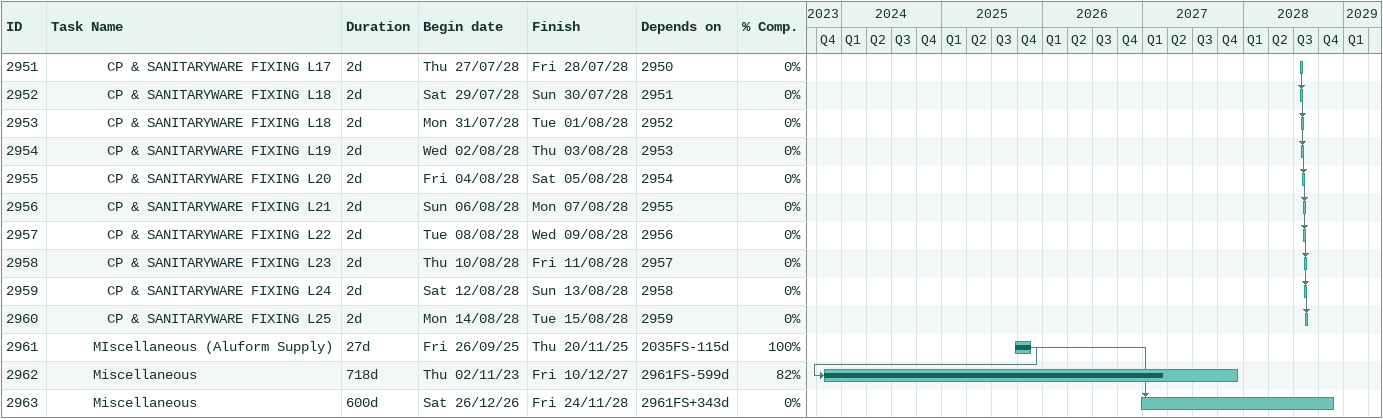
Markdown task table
| ID | Level | Task | Duration | Start | Finish | Predecessors | % complete |
|---|---|---|---|---|---|---|---|
| 2951 | 5 | CP & SANITARYWARE FIXING L17 | 2d | 2028-07-27 | 2028-07-28 | 2950 | 0 |
| 2952 | 5 | CP & SANITARYWARE FIXING L18 | 2d | 2028-07-29 | 2028-07-30 | 2951 | 0 |
| 2953 | 5 | CP & SANITARYWARE FIXING L18 | 2d | 2028-07-31 | 2028-08-01 | 2952 | 0 |
| 2954 | 5 | CP & SANITARYWARE FIXING L19 | 2d | 2028-08-02 | 2028-08-03 | 2953 | 0 |
| 2955 | 5 | CP & SANITARYWARE FIXING L20 | 2d | 2028-08-04 | 2028-08-05 | 2954 | 0 |
| 2956 | 5 | CP & SANITARYWARE FIXING L21 | 2d | 2028-08-06 | 2028-08-07 | 2955 | 0 |
| 2957 | 5 | CP & SANITARYWARE FIXING L22 | 2d | 2028-08-08 | 2028-08-09 | 2956 | 0 |
| 2958 | 5 | CP & SANITARYWARE FIXING L23 | 2d | 2028-08-10 | 2028-08-11 | 2957 | 0 |
| 2959 | 5 | CP & SANITARYWARE FIXING L24 | 2d | 2028-08-12 | 2028-08-13 | 2958 | 0 |
| 2960 | 5 | CP & SANITARYWARE FIXING L25 | 2d | 2028-08-14 | 2028-08-15 | 2959 | 0 |
| 2961 | 4 | MIscellaneous (Aluform Supply) | 27d | 2025-09-26 | 2025-11-20 | 2035FS-115d | 100 |
| 2962 | 4 | Miscellaneous | 718d | 2023-11-02 | 2027-12-10 | 2961FS-599d | 82 |
| 2963 | 4 | Miscellaneous | 600d | 2026-12-26 | 2028-11-24 | 2961FS+343d | 0 |
